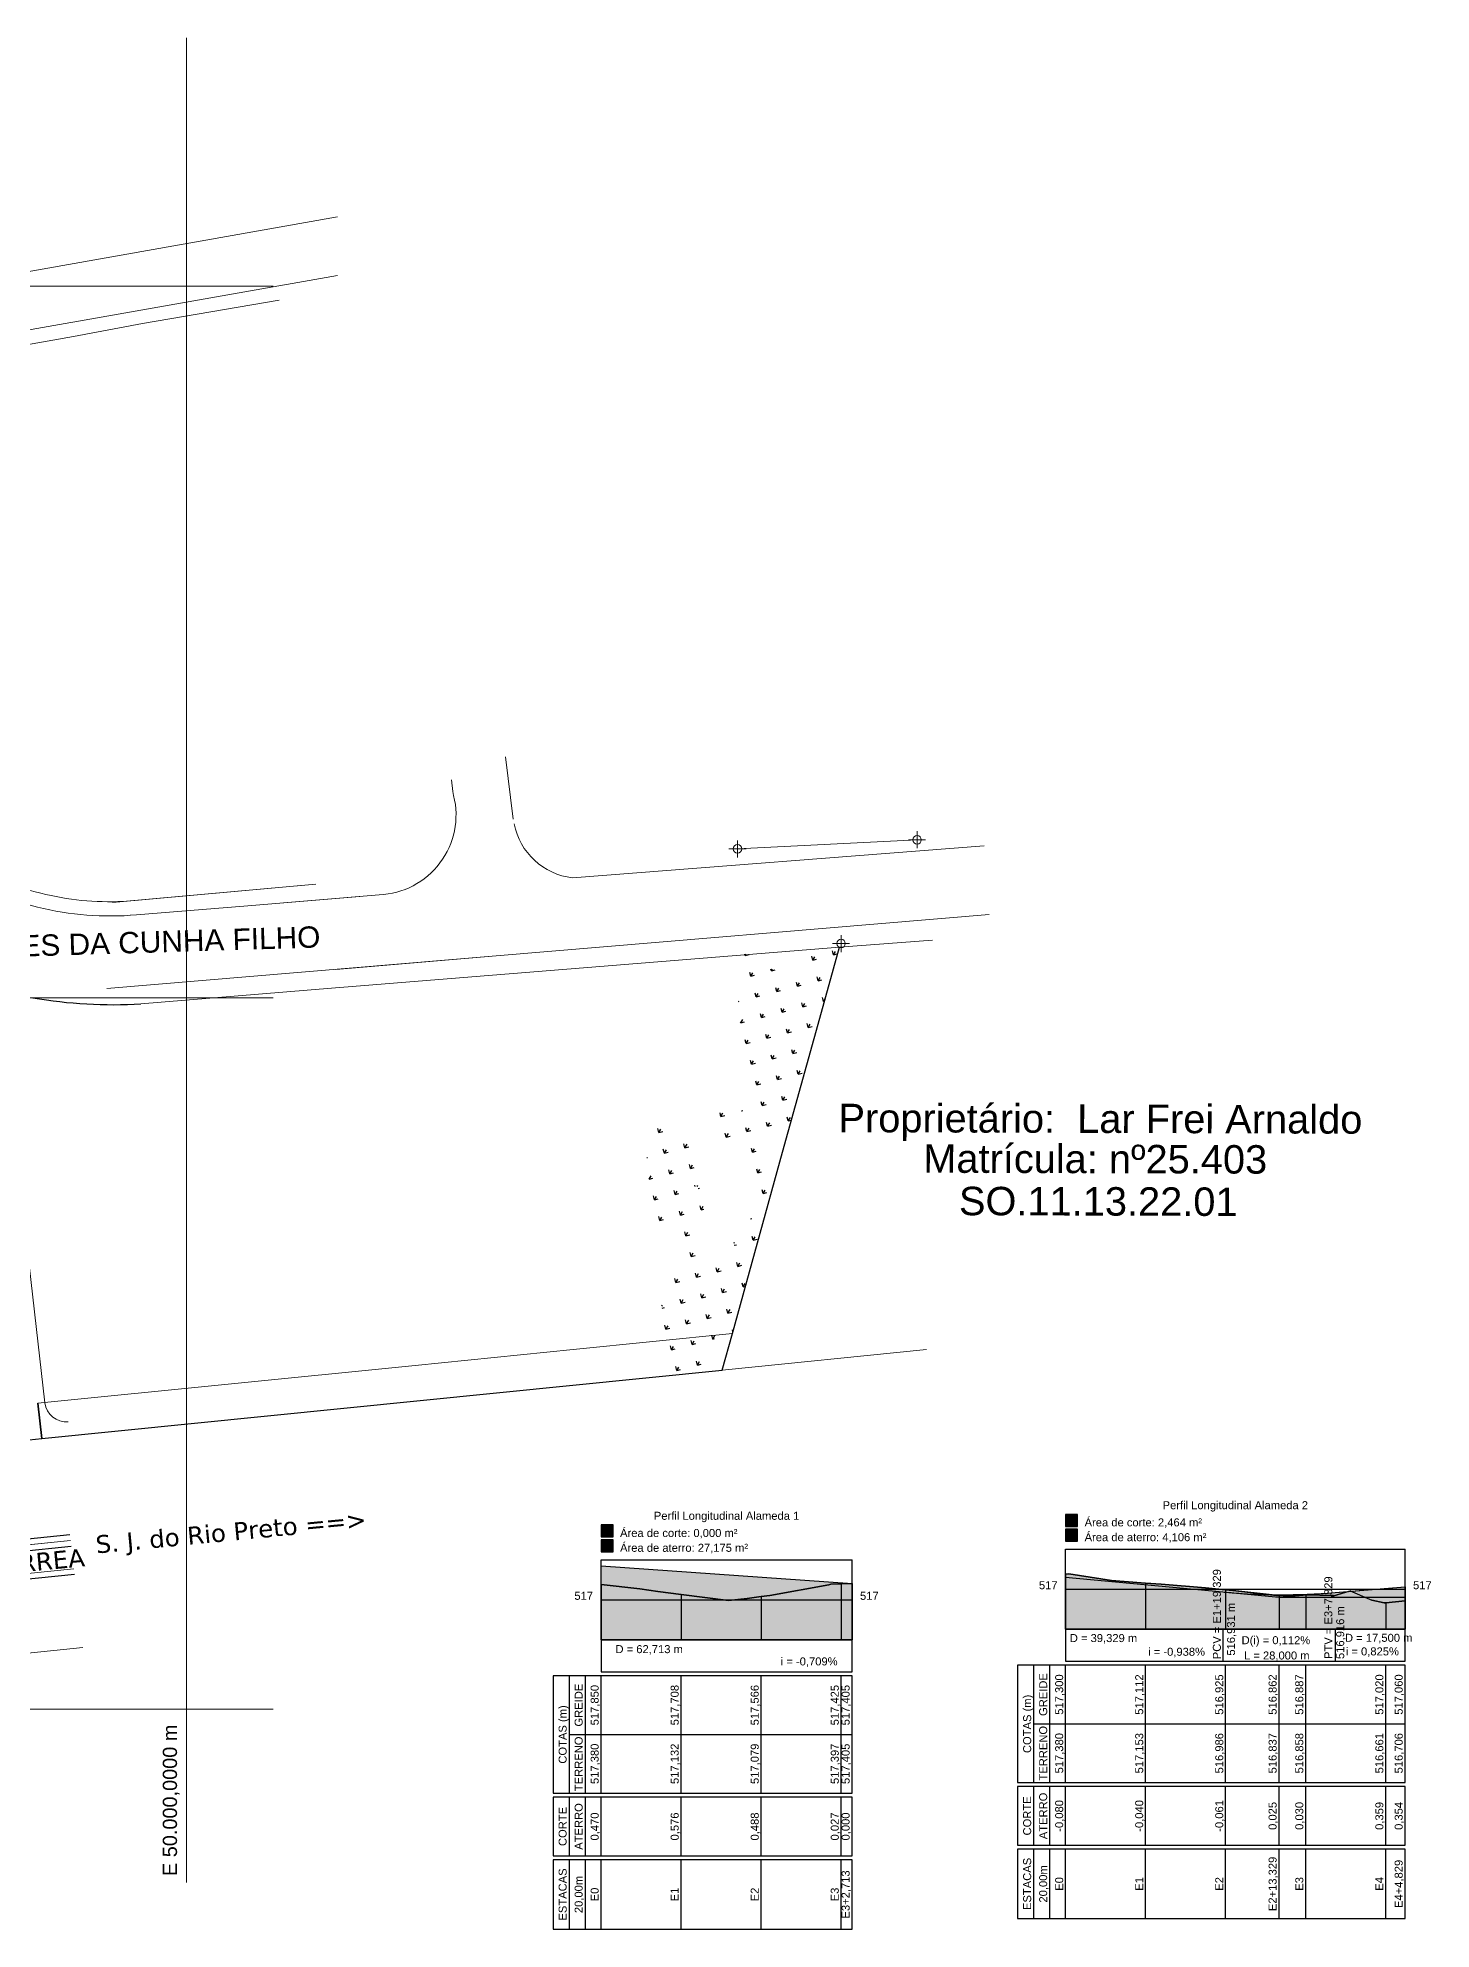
# Model space of a CAD drawing. Header units: metres. Extents: x 49590 to 50175, y 47753 to 48037.
# Drawn here: x 49979.1 to 50174.9, y 47769.1 to 48034.9 of the extents above; entities that cross this region are included whole.
import ezdxf
from ezdxf.enums import TextEntityAlignment as Align
from ezdxf.lldxf.tags import DXFTag

# ---------------------------------------------------------------- set-up
doc = ezdxf.new("R2010")
doc.units = ezdxf.units.M
doc.header["$LTSCALE"] = 3
doc.header["$PDMODE"] = 34
doc.header["$PDSIZE"] = 1.2
doc.layers.get('0').update_dxf_attribs({"lineweight": 0})
for name, color, linetype, lineweight in [('01', 1, 'Continuous', 0), ('ALAMBRADO_LINHA', 6, 'Continuous', 0), ('COTAS E MEDIDAS', 7, 'Continuous', 0), ('DIVISA', 1, 'Continuous', 0), ('DIVISA_LINHA', 1, 'Continuous', 0), ('escrita', 7, 'Continuous', 15), ('GUIA_LINHA', 2, 'Continuous', 0), ('Lote', 7, 'Continuous', 0), ('malha', 252, 'Continuous', 0)]:
    doc.layers.add(name, color=color, linetype=linetype, lineweight=lineweight)
for name, color, linetype in [('04', 4, 'Continuous'), ('desdobro', 6, 'Continuous'), ('EIXO PERFIL2', 1, 'Continuous'), ('EIXO PERFIL3', 1, 'Continuous'), ('FUNDO ATERRO', 7, 'Continuous'), ('FUNDO CORTE', 7, 'Continuous'), ('FUNDO TERRENO', 7, 'Continuous'), ('GRADE_ESTACAS', 8, 'Continuous'), ('GRADE_VERTICAL', 8, 'Continuous'), ('GREIDE_PERFIL', 6, 'Continuous'), ('LEGENDA CORTE ATERRO', 7, 'Continuous'), ('LEGENDA TITULO', 7, 'Continuous'), ('LINHAS CURVA VERTICAL', 253, 'HIDDEN2'), ('MOLDURA_BASE', 7, 'Continuous'), ('MOLDURA_COTA_DIREITA', 7, 'Continuous'), ('MOLDURA_COTA_ESQUERDA', 7, 'Continuous'), ('MOLDURA_DIREITA', 7, 'Continuous'), ('MOLDURA_ESQUERDA', 7, 'Continuous'), ('MOLDURA_TOPO', 7, 'Continuous'), ('PERFIS', 7, 'Continuous'), ('RDP CORTE ATERRO PERFIL2', 7, 'Continuous'), ('RDP CORTE ATERRO PERFIL3', 7, 'Continuous'), ('RDP COTAS GREIDE TERRENO PERFIL2', 7, 'Continuous'), ('RDP COTAS GREIDE TERRENO PERFIL3', 7, 'Continuous'), ('RDP ELEMENTOS DO GREIDE', 7, 'Continuous'), ('RDP ESTACAS', 7, 'Continuous'), ('T-TEXTO', 2, 'Continuous'), ('TEXTO RUA', 2, 'Continuous'), ('vegetação', 86, 'Continuous')]:
    doc.layers.add(name, color=color, linetype=linetype)
doc.styles.get("Standard").update_dxf_attribs({"font": 'arial.ttf'})
doc.styles.add('style1', font='arial.ttf')
doc.styles.add('TEXTO', font='verdana.ttf')
tags = doc.linetypes.add('( HIDDEN )', pattern=[0.375, 0.25, -0.125]).pattern_tags.tags
tags[6:7] = [DXFTag(74, 4), DXFTag(75, 0), DXFTag(340, '0'), DXFTag(46, 0.0), DXFTag(50, 0.0), DXFTag(44, 0.0), DXFTag(45, 0.0)]
tags[4:5] = [DXFTag(74, 4), DXFTag(75, 0), DXFTag(340, '0'), DXFTag(46, 0.0), DXFTag(50, 0.0), DXFTag(44, 0.0), DXFTag(45, 0.0)]
tags = doc.linetypes.add('DASHDOT2', pattern=[0.5, 0.25, -0.125, 0, -0.125]).pattern_tags.tags
tags[10:11] = [DXFTag(74, 4), DXFTag(75, 0), DXFTag(340, '0'), DXFTag(46, 0.0), DXFTag(50, 0.0), DXFTag(44, 0.0), DXFTag(45, 0.0)]
tags[8:9] = [DXFTag(74, 4), DXFTag(75, 0), DXFTag(340, '0'), DXFTag(46, 0.0), DXFTag(50, 0.0), DXFTag(44, 0.0), DXFTag(45, 0.0)]
tags[6:7] = [DXFTag(74, 4), DXFTag(75, 0), DXFTag(340, '0'), DXFTag(46, 0.0), DXFTag(50, 0.0), DXFTag(44, 0.0), DXFTag(45, 0.0)]
tags[4:5] = [DXFTag(74, 4), DXFTag(75, 0), DXFTag(340, '0'), DXFTag(46, 0.0), DXFTag(50, 0.0), DXFTag(44, 0.0), DXFTag(45, 0.0)]
tags = doc.linetypes.add('HIDDEN2', pattern=[0.1875, 0.125, -0.0625]).pattern_tags.tags
tags[6:7] = [DXFTag(74, 4), DXFTag(75, 0), DXFTag(340, '0'), DXFTag(46, 0.0), DXFTag(50, 0.0), DXFTag(44, 0.0), DXFTag(45, 0.0)]
tags[4:5] = [DXFTag(74, 4), DXFTag(75, 0), DXFTag(340, '0'), DXFTag(46, 0.0), DXFTag(50, 0.0), DXFTag(44, 0.0), DXFTag(45, 0.0)]

# ---------------------------------------------------------------- blocks, each defined once
blk = doc.blocks.new('PERFIL_30_7_2019_8_51_3')
at = {"layer": 'FUNDO ATERRO'}
blk.add_hatch(color=5, dxfattribs=at).paths.add_polyline_path([(1.2, 9.083), (7.471, 8.639), (7.2, 8.631), (7.137, 8.629), (6.943, 8.623), (6.891, 8.61), (5.42, 8.342), (5.2, 8.312), (4.851, 8.265), (4.387, 8.216), (3.2, 8.365), (2.619, 8.439), (2.173, 8.505), (1.2, 8.613)])
at = {"layer": 'FUNDO TERRENO'}
blk.add_hatch(color=43, dxfattribs=at).paths.add_polyline_path([(1.2, 8.613), (2.173, 8.505), (2.619, 8.439), (3.2, 8.365), (4.387, 8.216), (4.851, 8.265), (5.2, 8.312), (5.42, 8.342), (6.891, 8.61), (6.943, 8.623), (7.137, 8.629), (7.2, 8.631), (7.471, 8.639), (7.471, 7.233), (1.2, 7.233)])
at = {"layer": 'LEGENDA CORTE ATERRO'}
for color, points in [(1, [(1.2, 9.803), (1.5, 9.803), (1.5, 10.103), (1.2, 10.103)]), (5, [(1.2, 9.433), (1.5, 9.433), (1.5, 9.733), (1.2, 9.733)])]:
    blk.add_hatch(color=color, dxfattribs=at).paths.add_polyline_path(points)
at = {"layer": 'EIXO PERFIL3'}
blk.add_lwpolyline([(1.2, 8.613), (2.173, 8.505), (2.619, 8.439), (3.2, 8.365), (4.387, 8.216), (4.851, 8.265), (5.2, 8.312), (5.42, 8.342), (6.891, 8.61), (6.943, 8.623), (7.137, 8.629), (7.2, 8.631), (7.471, 8.639)], dxfattribs=at)
at = {"layer": 'FUNDO ATERRO'}
for points in [[(1.2, 9.083), (7.471, 8.639), (7.2, 8.631), (7.137, 8.629), (6.943, 8.623), (6.891, 8.61), (5.42, 8.342), (5.2, 8.312), (4.851, 8.265), (4.387, 8.216), (3.2, 8.365), (2.619, 8.439), (2.173, 8.505), (1.2, 8.613)], [(7.471, 8.639), (7.471, 8.639)]]:
    blk.add_lwpolyline(points, dxfattribs=at)
at = {"layer": 'FUNDO TERRENO'}
blk.add_lwpolyline([(1.2, 8.613), (2.173, 8.505), (2.619, 8.439), (3.2, 8.365), (4.387, 8.216), (4.851, 8.265), (5.2, 8.312), (5.42, 8.342), (6.891, 8.61), (6.943, 8.623), (7.137, 8.629), (7.2, 8.631), (7.471, 8.639), (7.471, 7.233), (1.2, 7.233)], dxfattribs=at)
at = {"layer": 'GRADE_ESTACAS', "linetype": 'HIDDEN2'}
for p, q in [((1.2, 8.613), (1.2, 7.233)), ((7.2, 8.631), (7.2, 7.233)), ((7.471, 8.639), (7.471, 7.233)), ((3.2, 8.365), (3.2, 7.233)), ((5.2, 8.312), (5.2, 7.233))]:
    blk.add_line(p, q, dxfattribs=at)
at = {"layer": 'GRADE_VERTICAL', "linetype": 'HIDDEN2'}
blk.add_line((1.2, 8.233), (7.471, 8.233), dxfattribs=at)
at = {"layer": 'GREIDE_PERFIL'}
blk.add_lwpolyline([(1.2, 9.083), (7.471, 8.639)], dxfattribs=at)
at = {"layer": 'LEGENDA CORTE ATERRO', "color": 7}
for points in [[(1.2, 9.803), (1.5, 9.803), (1.5, 10.103), (1.2, 10.103), (1.2, 9.803)], [(1.2, 9.433), (1.5, 9.433), (1.5, 9.733), (1.2, 9.733), (1.2, 9.433)]]:
    blk.add_lwpolyline(points, dxfattribs=at)
at = {"layer": 'MOLDURA_BASE'}
blk.add_line((1.2, 7.233), (7.471, 7.233), dxfattribs=at)
at = {"layer": 'MOLDURA_DIREITA'}
blk.add_line((7.471, 7.233), (7.471, 9.233), dxfattribs=at)
at = {"layer": 'MOLDURA_ESQUERDA'}
blk.add_line((1.2, 7.233), (1.2, 9.233), dxfattribs=at)
at = {"layer": 'MOLDURA_TOPO'}
blk.add_line((1.2, 9.233), (7.471, 9.233), dxfattribs=at)
at = {"layer": 'RDP CORTE ATERRO PERFIL3'}
for p, q in [((0.4, 3.3), (0.4, 1.833)), ((0.8, 3.3), (0.8, 1.833))]:
    blk.add_line(p, q, dxfattribs=at)
at = {"layer": 'RDP CORTE ATERRO PERFIL3', "color": 5}
for p, q in [((1.2, 1.833), (1.2, 3.3)), ((3.2, 1.833), (3.2, 3.3)), ((5.2, 1.833), (5.2, 3.3)), ((7.2, 1.833), (7.2, 3.3)), ((7.471, 1.833), (7.471, 3.3))]:
    blk.add_line(p, q, dxfattribs=at)
at = {"layer": 'RDP CORTE ATERRO PERFIL3'}
blk.add_lwpolyline([(0, 3.3), (0, 1.833), (7.471, 1.833), (7.471, 3.3), (0, 3.3)], dxfattribs=at)
at = {"layer": 'RDP COTAS GREIDE TERRENO PERFIL3'}
for p, q in [((0.4, 6.333), (0.4, 3.4)), ((0.8, 6.333), (0.8, 3.4)), ((1.2, 3.4), (1.2, 6.333)), ((3.2, 3.4), (3.2, 6.333)), ((5.2, 3.4), (5.2, 6.333)), ((7.2, 3.4), (7.2, 6.333)), ((7.471, 3.4), (7.471, 6.333)), ((0.4, 4.867), (7.471, 4.867))]:
    blk.add_line(p, q, dxfattribs=at)
blk.add_lwpolyline([(0, 6.333), (0, 3.4), (7.471, 3.4), (7.471, 6.333), (0, 6.333)], dxfattribs=at)
at = {"layer": 'RDP ELEMENTOS DO GREIDE'}
blk.add_lwpolyline([(1.2, 7.233), (1.2, 6.433), (7.471, 6.433), (7.471, 7.233)], dxfattribs=at)
at = {"layer": 'RDP ESTACAS'}
for p, q in [((0.4, 1.733), (0.4, 0)), ((0.8, 1.733), (0.8, 0)), ((1.2, 0), (1.2, 1.733)), ((3.2, 0), (3.2, 1.733)), ((5.2, 0), (5.2, 1.733)), ((7.2, 0), (7.2, 1.733)), ((7.471, 0), (7.471, 1.733))]:
    blk.add_line(p, q, dxfattribs=at)
blk.add_lwpolyline([(0, 1.733), (0, 0), (7.471, 0), (7.471, 1.733), (0, 1.733)], dxfattribs=at)
at = {"layer": 'LEGENDA CORTE ATERRO'}
for s, p in [('  Área de corte: 0,000 m²', (1.52, 9.803)), ('  Área de aterro: 27,175 m²', (1.52, 9.433))]:
    blk.add_text(s, height=0.2, dxfattribs=at).set_placement(p)
at = {"layer": 'LEGENDA TITULO'}
blk.add_text('Perfil Longitudinal Alameda 1', height=0.2, dxfattribs=at).set_placement((4.336, 10.233), align=Align.CENTER)
at = {"layer": 'MOLDURA_COTA_DIREITA'}
blk.add_text('517', height=0.2, dxfattribs=at).set_placement((7.671, 8.233))
at = {"layer": 'MOLDURA_COTA_ESQUERDA'}
blk.add_text('517', height=0.2, dxfattribs=at).set_placement((1, 8.233), align=Align.RIGHT)
at = {"layer": 'RDP CORTE ATERRO PERFIL3', "color": 1}
blk.add_text('CORTE', height=0.2, rotation=90, dxfattribs=at).set_placement((0.4, 2.567), align=Align.BOTTOM_CENTER)
at = {"layer": 'RDP CORTE ATERRO PERFIL3', "color": 5}
blk.add_text('ATERRO', height=0.2, rotation=90, dxfattribs=at).set_placement((0.8, 2.567), align=Align.BOTTOM_CENTER)
at = {"layer": 'RDP CORTE ATERRO PERFIL3'}
for s, p in [('0,470', (1.2, 2.567)), ('0,576', (3.2, 2.567)), ('0,488', (5.2, 2.567)), ('0,027', (7.2, 2.567)), ('0,000', (7.471, 2.567))]:
    blk.add_text(s, height=0.2, rotation=90, dxfattribs=at).set_placement(p, align=Align.BOTTOM_CENTER)
at = {"layer": 'RDP COTAS GREIDE TERRENO PERFIL3'}
for s, p in [('GREIDE', (0.8, 5.6)), ('517,850', (1.2, 5.6)), ('517,708', (3.2, 5.6)), ('517,566', (5.2, 5.6)), ('517,425', (7.2, 5.6)), ('517,405', (7.471, 5.6)), ('COTAS (m)', (0.4, 4.867)), ('TERRENO', (0.8, 4.133)), ('517,380', (1.2, 4.133)), ('517,132', (3.2, 4.133)), ('517,079', (5.2, 4.133)), ('517,397', (7.2, 4.133)), ('517,405', (7.471, 4.133))]:
    blk.add_text(s, height=0.2, rotation=90, dxfattribs=at).set_placement(p, align=Align.BOTTOM_CENTER)
at = {"layer": 'RDP ELEMENTOS DO GREIDE'}
blk.add_text('D = 62,713 m', height=0.2, dxfattribs=at).set_placement((1.56, 6.9))
blk.add_text('i = -0,709%', height=0.2, dxfattribs=at).set_placement((7.111, 6.593), align=Align.RIGHT)
at = {"layer": 'RDP ESTACAS'}
for s, p in [('ESTACAS', (0.4, 0.867)), ('E3+2,713', (7.471, 0.867)), ('20,00m', (0.8, 0.867)), ('E0', (1.2, 0.867)), ('E1', (3.2, 0.867)), ('E2', (5.2, 0.867)), ('E3', (7.2, 0.867))]:
    blk.add_text(s, height=0.2, rotation=90, dxfattribs=at).set_placement(p, align=Align.BOTTOM_CENTER)
blk = doc.blocks.new('MALHA')
at = {"layer": 'malha'}
for p, q in [((49700, 47775.64), (49700, 48034.92)), ((49800, 47775.64), (49800, 48034.92)), ((49900, 47775.64), (49900, 48034.92)), ((50000, 47775.64), (50000, 48034.92)), ((49675.03, 48000), (50012.15, 48000)), ((49651.63, 47900), (50012.15, 47900)), ((49676.1, 47800), (50012.15, 47800))]:
    blk.add_line(p, q, dxfattribs=at)
for s, p in [('N 48.000,0000 m', (49676.89, 48000.75)), ('N 47.900,0000 m', (49653.18, 47900.75)), ('N 47.800,0000 m', (49677.06, 47800))]:
    blk.add_text(s, height=2, dxfattribs=at).set_placement(p, align=Align.BOTTOM_LEFT)
for s, p in [('E 49.700,0000 m', (49699.25, 47776.57)), ('E 49.800,0000 m', (49799.25, 47776.57)), ('E 49.900,0000 m', (49899.25, 47776.57)), ('E 50.000,0000 m', (49999.25, 47776.57))]:
    blk.add_text(s, height=2, rotation=90, dxfattribs=at).set_placement(p, align=Align.BOTTOM_LEFT)

msp = doc.modelspace()

# ---------------------------------------------------------------- hatches: boundary and pattern name
at = {"layer": 'FUNDO ATERRO'}
h = msp.add_hatch(color=5, dxfattribs=at)
edge = h.paths.add_edge_path()
edge.add_arc((50153.989, 47905.748), 89.645, 268.80384, 269.67488)
edge.add_arc((50153.977, 47905.647), 89.544, 269.68166, 274.72395)
edge.add_line((50161.352, 47816.407), (50163.224, 47816.562))
edge.add_line((50163.224, 47816.562), (50161.195, 47815.936))
edge.add_line((50161.195, 47815.936), (50161.118, 47815.975))
edge.add_line((50161.118, 47815.975), (50157.231, 47816.082))
edge.add_line((50157.231, 47816.082), (50156.588, 47816.1))
edge.add_line((50156.588, 47816.1), (50153.542, 47815.959))
edge.add_line((50153.542, 47815.959), (50153.48, 47815.966))
edge.add_line((50153.48, 47815.966), (50152.117, 47816.123))
msp.add_hatch(color=5, dxfattribs=at).paths.add_polyline_path([(50163.589, 47816.592), (50171.192, 47817.219), (50171.192, 47815.23), (50168.477, 47814.977), (50168.265, 47814.957), (50166.502, 47815.321)])
at = {"layer": 'FUNDO CORTE'}
h = msp.add_hatch(color=1, dxfattribs=at)
edge = h.paths.add_edge_path()
edge.add_line((50123.494, 47818.569), (50145.608, 47816.496))
edge.add_arc((50154.05, 47906.53), 90.429, 264.64367, 264.88389)
edge.add_arc((50153.989, 47905.748), 89.645, 264.8781, 268.80383)
edge.add_line((50152.117, 47816.123), (50146.982, 47816.712))
edge.add_line((50146.982, 47816.712), (50145.986, 47816.804))
edge.add_line((50145.986, 47816.804), (50143.143, 47817.067))
edge.add_line((50143.143, 47817.067), (50136.947, 47817.572))
edge.add_line((50136.947, 47817.572), (50134.74, 47817.742))
edge.add_line((50134.74, 47817.742), (50129.96, 47818.108))
edge.add_line((50129.96, 47818.108), (50123.933, 47819.034))
edge.add_line((50123.933, 47819.034), (50123.494, 47819.018))
edge.add_line((50123.494, 47819.018), (50123.494, 47818.569))
msp.add_hatch(color=1, dxfattribs=at).paths.add_polyline_path([(50163.224, 47816.562), (50163.589, 47816.592), (50163.478, 47816.64)])
at = {"layer": 'FUNDO TERRENO'}
msp.add_hatch(color=43, dxfattribs=at).paths.add_polyline_path([(50123.494, 47819.018), (50123.933, 47819.034), (50129.96, 47818.108), (50134.74, 47817.742), (50136.947, 47817.572), (50143.143, 47817.067), (50145.986, 47816.804), (50146.982, 47816.712), (50153.48, 47815.966), (50153.542, 47815.959), (50156.588, 47816.1), (50157.231, 47816.082), (50161.118, 47815.975), (50161.195, 47815.936), (50163.478, 47816.64), (50166.502, 47815.321), (50168.265, 47814.957), (50168.477, 47814.977), (50171.192, 47815.23), (50171.192, 47811.259), (50123.494, 47811.259)])
at = {"layer": 'LEGENDA CORTE ATERRO'}
for color, points in [(1, [(50123.494, 47825.71), (50125.181, 47825.71), (50125.181, 47827.397), (50123.494, 47827.397)]), (5, [(50123.494, 47823.629), (50125.181, 47823.629), (50125.181, 47825.316), (50123.494, 47825.316)])]:
    msp.add_hatch(color=color, dxfattribs=at).paths.add_polyline_path(points)
at = {"layer": 'vegetação'}
h = msp.add_hatch(dxfattribs=at)
h.set_pattern_fill('GRASS', color=256, scale=3, angle=-30.42198, style=0, pattern_type=2)
h.set_pattern_definition([(59.5780236, (-367.5725, -80.131), (-0.755094495, 2.90341735), [0.5625, -3.68014069]), (14.5780236, (-367.5725, -80.131), (-0.7550945, 2.90341735), [0.5625, -2.4375]), (104.5780236, (-367.5725, -80.131), (-2.90341735, -0.7550945), [0.5625, -2.4375])])
h.paths.add_polyline_path([(50067.758, 47846.911), (50075.255, 47847.666), (50075.316, 47847.889), (50073.183, 47848.476), (50074.416, 47852.957), (50067.15, 47852.957), (50067.601, 47848.476), (50067.66, 47847.889), (50067.682, 47847.666)])
h.paths.add_polyline_path([(50076.549, 47852.37), (50076.676, 47852.833), (50076.71, 47852.957), (50074.416, 47852.957), (50074.866, 47852.833)])
h.paths.add_polyline_path([(50067.15, 47852.957), (50076.71, 47852.957), (50079.206, 47861.961), (50079.275, 47862.208), (50079.314, 47862.348), (50068.686, 47862.348), (50068.7, 47862.208), (50066.243, 47861.961)])
h.paths.add_polyline_path([(50068.686, 47862.348), (50073.449, 47862.348), (50072.888, 47867.915), (50068.125, 47867.915)])
h.paths.add_polyline_path([(50073.449, 47862.348), (50079.314, 47862.348), (50079.418, 47862.724), (50080.343, 47866.06), (50080.416, 47866.324), (50082.975, 47875.557), (50080.848, 47876.147), (50081.766, 47879.461), (50078.144, 47879.461), (50078.478, 47876.147), (50078.537, 47875.557), (50079.467, 47866.324), (50076.853, 47866.06), (50077.189, 47862.724)])
h.paths.add_polyline_path([(50065.669, 47867.668), (50068.125, 47867.915), (50065.644, 47867.915)])
h.paths.add_polyline_path([(50065.644, 47867.915), (50072.888, 47867.915), (50072.638, 47870.406), (50065.393, 47870.406)])
h.paths.add_polyline_path([(50065.393, 47870.406), (50070.822, 47870.406), (50070.511, 47870.437), (50065.39, 47870.437)])
h.paths.add_polyline_path([(50070.822, 47870.406), (50072.638, 47870.406), (50072.635, 47870.437), (50072.625, 47870.528), (50072.618, 47870.606), (50072.613, 47870.651), (50072.585, 47870.933), (50072.566, 47871.117), (50072.538, 47871.394), (50072.508, 47871.694), (50072.477, 47872.006), (50072.445, 47872.318), (50072.415, 47872.618), (50072.387, 47872.895), (50072.363, 47873.137), (50072.347, 47873.293), (50072.323, 47873.528), (50071.74, 47873.528), (50071.763, 47873.293), (50071.953, 47873.137), (50072.152, 47872.895), (50072.3, 47872.618), (50072.391, 47872.318), (50072.422, 47872.006), (50072.391, 47871.694), (50072.3, 47871.394), (50072.152, 47871.117), (50072.001, 47870.933), (50072.029, 47870.651), (50071.581, 47870.606), (50071.434, 47870.528), (50071.134, 47870.437)])
h.paths.add_polyline_path([(50065.39, 47870.437), (50069.894, 47870.437), (50069.864, 47870.732), (50069.69, 47870.875), (50069.491, 47871.117), (50069.343, 47871.394), (50069.252, 47871.694), (50069.222, 47872.006), (50069.252, 47872.318), (50069.343, 47872.618), (50069.491, 47872.895), (50069.63, 47873.064), (50069.605, 47873.313), (50069.954, 47873.348), (50070.209, 47873.484), (50070.509, 47873.575), (50070.822, 47873.606), (50065.071, 47873.606), (50065.074, 47873.575), (50065.083, 47873.484), (50065.097, 47873.348), (50065.101, 47873.313), (50065.126, 47873.064), (50065.143, 47872.895), (50065.171, 47872.618), (50065.201, 47872.318), (50065.232, 47872.006), (50065.264, 47871.694), (50065.294, 47871.394), (50065.322, 47871.117), (50065.346, 47870.875), (50065.36, 47870.732)])
h.paths.add_polyline_path([(50069.894, 47870.437), (50070.511, 47870.437), (50070.509, 47870.437), (50070.356, 47870.483), (50069.896, 47870.437)])
h.paths.add_polyline_path([(50071.402, 47873.494), (50071.74, 47873.528), (50071.29, 47873.528)])
h.paths.add_polyline_path([(50071.29, 47873.528), (50072.323, 47873.528), (50072.319, 47873.575), (50072.316, 47873.606), (50070.822, 47873.606), (50071.134, 47873.575)])
h.paths.add_polyline_path([(50065.071, 47873.606), (50072.316, 47873.606), (50071.599, 47880.723), (50064.355, 47880.723)])
h.paths.add_polyline_path([(50075.531, 47879.198), (50078.144, 47879.461), (50075.504, 47879.461)])
h.paths.add_polyline_path([(50075.504, 47879.461), (50081.766, 47879.461), (50082.38, 47881.674), (50075.282, 47881.674)])
h.paths.add_polyline_path([(50064.355, 47880.723), (50069.004, 47880.723), (50068.802, 47882.73), (50068.755, 47883.193), (50064.153, 47882.73)])
h.paths.add_polyline_path([(50069.004, 47880.723), (50071.599, 47880.723), (50071.573, 47880.982)])
h.paths.add_polyline_path([(50084.507, 47881.085), (50084.671, 47881.674), (50082.38, 47881.674)])
h.paths.add_polyline_path([(50075.282, 47881.674), (50084.671, 47881.674), (50084.732, 47881.896), (50075.259, 47881.896)])
h.paths.add_polyline_path([(50074.656, 47881.835), (50075.259, 47881.896), (50074.65, 47881.896)])
h.paths.add_polyline_path([(50074.65, 47881.896), (50084.732, 47881.896), (50085.251, 47883.768), (50085.38, 47884.232), (50090.853, 47903.978), (50077.089, 47903.978), (50079.077, 47884.232), (50074.462, 47883.768)])
h.paths.add_polyline_path([(50077.089, 47903.978), (50081.615, 47903.978), (50081.455, 47906.015), (50081.427, 47906.379), (50076.884, 47906.015)])
h.paths.add_polyline_path([(50081.615, 47903.978), (50090.853, 47903.978), (50090.977, 47904.426), (50091.646, 47906.837), (50091.748, 47907.206), (50087.144, 47906.837), (50087.333, 47904.426)])

# ---------------------------------------------------------------- linework, layer by layer
msp.add_line((50103.949, 47850.554), (50075.255, 47847.666))
at = {"color": 1, "linetype": 'DASHDOT2'}
for points in [[(49983.675, 47823.718), (49698.962, 47794.672)], [(49984.136, 47819.755), (49699.308, 47790.777)]]:
    msp.add_lwpolyline(points, dxfattribs=at)
at = {"layer": '01', "color": 1}
for points in [[(49700.311, 47779.495), (49741.999, 47783.704), (49743.004, 47773.754), (49802.7, 47779.781), (49801.696, 47789.73), (49985.423, 47808.676)], [(49700.314, 47779.463), (49742.005, 47783.675), (49743.01, 47773.726), (49802.706, 47779.758), (49801.701, 47789.707), (49985.424, 47808.668)]]:
    msp.add_lwpolyline(points, dxfattribs=at)
at = {"layer": '04', "color": 25, "ltscale": 10}
for points in [[(49698.889, 47795.5), (49858.826, 47811.788), (49954.463, 47821.581), (49983.579, 47824.547)], [(49699.037, 47793.83), (49858.93, 47810.135), (49954.698, 47819.948), (49983.769, 47822.91)], [(49984.23, 47818.946), (49699.383, 47789.936)]]:
    msp.add_lwpolyline(points, dxfattribs=at)
at = {"layer": 'ALAMBRADO_LINHA'}
msp.add_lwpolyline([(50104.785, 47908.083), (50091.728, 47907.134)], dxfattribs=at)
at = {"layer": 'desdobro', "color": 6}
for p, q in [((50088.958, 47897.142), (50091.728, 47907.134)), ((50083.731, 47878.284), (50088.958, 47897.142)), ((50076.676, 47852.833), (50083.731, 47878.284)), ((50075.255, 47847.666), (50076.676, 47852.833)), ((49979.665, 47838.043), (50075.255, 47847.666)), ((49979.1, 47843.01), (49979.665, 47838.043)), ((49979.665, 47838.043), (49979.111, 47843.012)), ((49929.984, 47833.042), (49979.665, 47838.043))]:
    msp.add_line(p, q, dxfattribs=at)
msp.add_arc((49989.593, 47963.108), 64.075, 259.94973, 273.56376, dxfattribs=at)
at = {"layer": 'DIVISA'}
for p in [(50102.626, 47922.217, 517.499), (50077.397, 47920.932, 517.128), (50091.945, 47907.62, 517.676)]:
    msp.add_point(p, dxfattribs=at)
at = {"layer": 'DIVISA_LINHA'}
for points in [[(50012.998, 47998.046), (50003.41, 47996.418), (49993.784, 47994.76), (49984.105, 47992.944), (49971.946, 47990.798), (49961.962, 47989.079), (49952.051, 47987.3)], [(50077.397, 47920.932), (50102.626, 47922.217)], [(50077.397, 47920.932), (50102.626, 47922.217)], [(49989.565, 47913.407), (50018.153, 47915.973)], [(49989.565, 47913.407), (50018.153, 47915.973)], [(49991.04, 47913.539), (50018.153, 47915.973)], [(49983.675, 47823.718), (49698.988, 47794.388)]]:
    msp.add_lwpolyline(points, dxfattribs=at)
msp.add_lwpolyline([(49957.586, 47926.872, 0.0742285), (49964.729, 47921.098, 0.0849882), (49979.533, 47914.685, 0.0719135), (49991.04, 47913.539, 0.0719135)], format="xyb", dxfattribs=at)
at = {"layer": 'EIXO PERFIL2'}
msp.add_lwpolyline([(50123.494, 47819.018), (50123.933, 47819.034), (50129.96, 47818.108), (50134.74, 47817.742), (50136.947, 47817.572), (50143.143, 47817.067), (50145.986, 47816.804), (50146.982, 47816.712), (50153.48, 47815.966), (50153.542, 47815.959), (50156.588, 47816.1), (50157.231, 47816.082), (50161.118, 47815.975), (50161.195, 47815.936), (50163.478, 47816.64), (50166.502, 47815.321), (50168.265, 47814.957), (50168.477, 47814.977), (50171.192, 47815.23)], dxfattribs=at)
at = {"layer": 'FUNDO ATERRO'}
msp.add_lwpolyline([(50152.117, 47816.123, 0.0038007), (50153.48, 47816.105, 0.0220047), (50161.352, 47816.407), (50163.224, 47816.562), (50161.195, 47815.936), (50161.118, 47815.975), (50157.231, 47816.082), (50156.588, 47816.1), (50153.542, 47815.959), (50153.48, 47815.966)], format="xyb", dxfattribs=at)
msp.add_lwpolyline([(50163.589, 47816.592), (50171.192, 47817.219), (50171.192, 47815.23), (50168.477, 47814.977), (50168.265, 47814.957), (50166.502, 47815.321)], dxfattribs=at)
at = {"layer": 'FUNDO CORTE'}
msp.add_lwpolyline([(50123.494, 47818.569), (50145.608, 47816.496, 0.0010482), (50145.986, 47816.461, 0.0171309), (50152.117, 47816.123), (50146.982, 47816.712), (50145.986, 47816.804), (50143.143, 47817.067), (50136.947, 47817.572), (50134.74, 47817.742), (50129.96, 47818.108), (50123.933, 47819.034), (50123.494, 47819.018)], format="xyb", dxfattribs=at)
msp.add_lwpolyline([(50163.224, 47816.562), (50163.589, 47816.592), (50163.478, 47816.64)], dxfattribs=at)
at = {"layer": 'FUNDO TERRENO'}
msp.add_lwpolyline([(50123.494, 47819.018), (50123.933, 47819.034), (50129.96, 47818.108), (50134.74, 47817.742), (50136.947, 47817.572), (50143.143, 47817.067), (50145.986, 47816.804), (50146.982, 47816.712), (50153.48, 47815.966), (50153.542, 47815.959), (50156.588, 47816.1), (50157.231, 47816.082), (50161.118, 47815.975), (50161.195, 47815.936), (50163.478, 47816.64), (50166.502, 47815.321), (50168.265, 47814.957), (50168.477, 47814.977), (50171.192, 47815.23), (50171.192, 47811.259), (50123.494, 47811.259)], dxfattribs=at)
at = {"layer": 'GRADE_ESTACAS', "linetype": 'HIDDEN2'}
for p, q in [((50123.494, 47819.018), (50123.494, 47811.259)), ((50134.74, 47817.742), (50134.74, 47811.259)), ((50145.986, 47816.804), (50145.986, 47811.259)), ((50153.48, 47815.966), (50153.48, 47811.259)), ((50157.231, 47816.082), (50157.231, 47811.259)), ((50168.477, 47814.977), (50168.477, 47811.259)), ((50171.192, 47815.23), (50171.192, 47811.259))]:
    msp.add_line(p, q, dxfattribs=at)
at = {"layer": 'GRADE_VERTICAL', "linetype": 'HIDDEN2'}
msp.add_line((50123.494, 47816.882), (50171.192, 47816.882), dxfattribs=at)
at = {"layer": 'GREIDE_PERFIL'}
msp.add_lwpolyline([(50123.494, 47818.569), (50145.608, 47816.496, 0.0010482), (50145.986, 47816.461, 0.020933), (50153.48, 47816.105, 0.0220047), (50161.352, 47816.407), (50171.192, 47817.219)], format="xyb", dxfattribs=at)
at = {"layer": 'GUIA_LINHA', "color": 2}
for p, q in [((50112.767, 47911.688), (50043.483, 47905.877)), ((50043.484, 47905.877), (49988.788, 47901.299)), ((49980.099, 47843.073), (49974.284, 47894.242))]:
    msp.add_line(p, q, dxfattribs=at)
at = {"layer": 'GUIA_LINHA'}
for points in [[(50021.176, 48009.747), (49946.361, 47996.519)], [(50021.194, 48001.528), (49946.506, 47988.339)], [(50045.894, 47925.097), (50044.798, 47933.89)], [(50045.894, 47925.097), (50044.798, 47933.89)], [(50037.205, 47930.632), (50037.384, 47929.02), (50037.519, 47928.419)], [(50037.205, 47930.632), (50037.384, 47929.02), (50037.519, 47928.419)], [(50112.059, 47921.349), (50054.239, 47916.868)], [(50024.355, 47914.248), (50008.619, 47912.912), (49992.967, 47911.663)], [(50024.355, 47914.248), (50008.619, 47912.912), (49992.967, 47911.663)], [(50020.961, 47903.992), (50043.482, 47905.877), (50050.197, 47906.449)], [(50020.961, 47903.992), (50043.482, 47905.877), (50050.197, 47906.449)]]:
    msp.add_lwpolyline(points, dxfattribs=at)
msp.add_lwpolyline([(49961.325, 47944.849), (49956.188, 47943.841, 0.2114375), (49951.855, 47940.964, 0.2081988), (49952.086, 47931.994, 0.0294839), (49954.381, 47927.567, 0.0942747), (49963.674, 47919.398, 0.0847356), (49979.056, 47912.742, 0.0828212), (49992.967, 47911.663), (50008.619, 47912.912), (50027.039, 47914.476, 0.4762432), (50037.519, 47928.419)], format="xyb", dxfattribs=at)
for centre, radius, start, end in [((50055.313, 47926.278), 9.471, 190.98838, 263.48743), ((49989.249, 47953.906), 42.407, 256.09258, 275.03058), ((49989.249, 47953.906), 42.407, 256.09258, 275.03058)]:
    msp.add_arc(centre, radius, start, end, dxfattribs=at)
at = {"layer": 'GUIA_LINHA', "color": 2}
msp.add_arc((49983.08, 47843.412), 3, 186.48342, 275.7484, dxfattribs=at)
at = {"layer": 'LEGENDA CORTE ATERRO', "color": 7}
for points in [[(50123.494, 47825.71), (50125.181, 47825.71), (50125.181, 47827.397), (50123.494, 47827.397), (50123.494, 47825.71)], [(50123.494, 47823.629), (50125.181, 47823.629), (50125.181, 47825.316), (50123.494, 47825.316), (50123.494, 47823.629)]]:
    msp.add_lwpolyline(points, dxfattribs=at)
at = {"layer": 'LINHAS CURVA VERTICAL'}
for p, q in [((50145.608, 47816.496), (50153.48, 47815.758)), ((50153.48, 47815.758), (50161.352, 47816.407)), ((50153.48, 47815.758), (50171.192, 47815.78))]:
    msp.add_line(p, q, dxfattribs=at)
at = {"layer": 'Lote'}
for p, q in [((50020.341, 47901.366), (50091.728, 47907.134)), ((49993.576, 47899.157), (50020.341, 47901.366)), ((50075.255, 47847.666), (50076.676, 47852.833))]:
    msp.add_line(p, q, dxfattribs=at)
at = {"layer": 'Lote', "color": 6, "linetype": '( HIDDEN )', "ltscale": 2}
for p, q in [((50054.289, 47850.579), (50076.676, 47852.833)), ((49979.1, 47843.01), (50032.092, 47848.345)), ((50032.092, 47848.345), (50054.289, 47850.579))]:
    msp.add_line(p, q, dxfattribs=at)
at = {"layer": 'MOLDURA_BASE'}
msp.add_line((50123.494, 47811.259), (50171.192, 47811.259), dxfattribs=at)
at = {"layer": 'MOLDURA_DIREITA'}
msp.add_line((50171.192, 47811.259), (50171.192, 47822.505), dxfattribs=at)
at = {"layer": 'MOLDURA_ESQUERDA'}
msp.add_line((50123.494, 47811.259), (50123.494, 47822.505), dxfattribs=at)
at = {"layer": 'MOLDURA_TOPO'}
msp.add_line((50123.494, 47822.505), (50171.192, 47822.505), dxfattribs=at)
at = {"layer": 'RDP CORTE ATERRO PERFIL2'}
for p, q in [((50118.996, 47789.143), (50118.996, 47780.896)), ((50121.245, 47789.143), (50121.245, 47780.896))]:
    msp.add_line(p, q, dxfattribs=at)
at = {"layer": 'RDP CORTE ATERRO PERFIL2', "color": 1}
for p, q in [((50123.494, 47780.896), (50123.494, 47789.143)), ((50134.74, 47780.896), (50134.74, 47789.143)), ((50145.986, 47780.896), (50145.986, 47789.143))]:
    msp.add_line(p, q, dxfattribs=at)
at = {"layer": 'RDP CORTE ATERRO PERFIL2', "color": 5}
for p, q in [((50153.48, 47780.896), (50153.48, 47789.143)), ((50157.231, 47780.896), (50157.231, 47789.143)), ((50168.477, 47780.896), (50168.477, 47789.143)), ((50171.192, 47780.896), (50171.192, 47789.143))]:
    msp.add_line(p, q, dxfattribs=at)
at = {"layer": 'RDP CORTE ATERRO PERFIL2'}
msp.add_lwpolyline([(50116.747, 47789.143), (50116.747, 47780.896), (50171.192, 47780.896), (50171.192, 47789.143), (50116.747, 47789.143)], dxfattribs=at)
at = {"layer": 'RDP COTAS GREIDE TERRENO PERFIL2'}
for p, q in [((50118.996, 47806.199), (50118.996, 47789.705)), ((50121.245, 47806.199), (50121.245, 47789.705)), ((50123.494, 47789.705), (50123.494, 47806.199)), ((50134.74, 47789.705), (50134.74, 47806.199)), ((50145.986, 47789.705), (50145.986, 47806.199)), ((50153.48, 47789.705), (50153.48, 47806.199)), ((50157.231, 47789.705), (50157.231, 47806.199)), ((50168.477, 47789.705), (50168.477, 47806.199)), ((50171.192, 47789.705), (50171.192, 47806.199)), ((50118.996, 47797.952), (50171.192, 47797.952))]:
    msp.add_line(p, q, dxfattribs=at)
msp.add_lwpolyline([(50116.747, 47806.199), (50116.747, 47789.705), (50171.192, 47789.705), (50171.192, 47806.199), (50116.747, 47806.199)], dxfattribs=at)
at = {"layer": 'RDP ELEMENTOS DO GREIDE'}
for p, q in [((50145.608, 47811.259), (50145.608, 47811.259)), ((50145.608, 47811.259), (50145.608, 47806.761)), ((50161.352, 47811.259), (50161.352, 47811.259)), ((50161.352, 47811.259), (50161.352, 47806.761))]:
    msp.add_line(p, q, dxfattribs=at)
msp.add_lwpolyline([(50123.494, 47811.259), (50123.494, 47806.761), (50171.192, 47806.761), (50171.192, 47811.259)], dxfattribs=at)
at = {"layer": 'RDP ESTACAS'}
for p, q in [((50118.996, 47780.334), (50118.996, 47770.588)), ((50121.245, 47780.334), (50121.245, 47770.588)), ((50123.494, 47770.588), (50123.494, 47780.334)), ((50134.74, 47770.588), (50134.74, 47780.334)), ((50145.986, 47770.588), (50145.986, 47780.334)), ((50153.48, 47770.588), (50153.48, 47780.334)), ((50157.231, 47770.588), (50157.231, 47780.334)), ((50168.477, 47770.588), (50168.477, 47780.334)), ((50171.192, 47770.588), (50171.192, 47780.334))]:
    msp.add_line(p, q, dxfattribs=at)
msp.add_lwpolyline([(50116.747, 47780.334), (50116.747, 47770.588), (50171.192, 47770.588), (50171.192, 47780.334), (50116.747, 47780.334)], dxfattribs=at)

# ---------------------------------------------------------------- block references
at = {"layer": 'PERFIS', "lineweight": 0, "xscale": 5.622792840380334, "yscale": 5.622792840380334, "zscale": 5.622792840380334}
msp.add_blockref('PERFIL_30_7_2019_8_51_3', (50051.48, 47769.1), dxfattribs=at)
at = {"layer": 'T-TEXTO', "color": 7}
msp.add_blockref('MALHA', (0, 0), dxfattribs=at)

# ---------------------------------------------------------------- texts
at = {"layer": 'COTAS E MEDIDAS', "color": 3}
msp.add_text('Proprietário:  Lar Frei Arnaldo', height=4, rotation=359.83529, dxfattribs=at).set_placement((50128.382, 47881.007), align=Align.CENTER)
at = {"layer": 'COTAS E MEDIDAS', "color": 2}
for s, p in [('Matrícula: nº25.403', (50127.655, 47875.352)), ('SO.11.13.22.01', (50128.081, 47869.391))]:
    msp.add_text(s, height=4, rotation=359.83529, dxfattribs=at).set_placement(p, align=Align.CENTER)
at = {"layer": 'escrita', "style": 'TEXTO'}
for s, p in [('S. J. do Rio Preto ==>', (49987.344, 47821.903, 505.746)), ('VIA FÉRREA', (49965.668, 47818.209, 505.746))]:
    msp.add_text(s, height=2.5, rotation=5.39507, dxfattribs=at).set_placement(p)
at = {"layer": 'LEGENDA CORTE ATERRO'}
for s, p in [('  Área de corte: 2,464 m²', (50125.294, 47825.71)), ('  Área de aterro: 4,106 m²', (50125.294, 47823.629))]:
    msp.add_text(s, height=1.12456, dxfattribs=at).set_placement(p)
at = {"layer": 'LEGENDA TITULO'}
msp.add_text('Perfil Longitudinal Alameda 2', height=1.12456, dxfattribs=at).set_placement((50147.343, 47828.128), align=Align.CENTER)
at = {"layer": 'MOLDURA_COTA_DIREITA'}
msp.add_text('517', height=1.1246, dxfattribs=at).set_placement((50172.316, 47816.882))
at = {"layer": 'MOLDURA_COTA_ESQUERDA'}
msp.add_text('517', height=1.1246, dxfattribs=at).set_placement((50122.37, 47816.882), align=Align.RIGHT)
at = {"layer": 'RDP CORTE ATERRO PERFIL2', "color": 1}
msp.add_text('CORTE', height=1.1246, rotation=90, dxfattribs=at).set_placement((50118.996, 47785.02), align=Align.BOTTOM_CENTER)
at = {"layer": 'RDP CORTE ATERRO PERFIL2', "color": 5}
msp.add_text('ATERRO', height=1.1246, rotation=90, dxfattribs=at).set_placement((50121.245, 47785.02), align=Align.BOTTOM_CENTER)
at = {"layer": 'RDP CORTE ATERRO PERFIL2'}
for s, p in [('-0,080', (50123.494, 47785.02)), ('-0,040', (50134.74, 47785.02)), ('-0,061', (50145.986, 47785.02)), ('0,025', (50153.48, 47785.02)), ('0,030', (50157.231, 47785.02)), ('0,359', (50168.477, 47785.02)), ('0,354', (50171.192, 47785.02))]:
    msp.add_text(s, height=1.1246, rotation=90, dxfattribs=at).set_placement(p, align=Align.BOTTOM_CENTER)
at = {"layer": 'RDP COTAS GREIDE TERRENO PERFIL2'}
for s, p in [('GREIDE', (50121.245, 47802.075)), ('517,300', (50123.494, 47802.075)), ('517,112', (50134.74, 47802.075)), ('516,925', (50145.986, 47802.075)), ('516,862', (50153.48, 47802.075)), ('516,887', (50157.231, 47802.075)), ('517,020', (50168.477, 47802.075)), ('517,060', (50171.192, 47802.075)), ('COTAS (m)', (50118.996, 47797.952)), ('TERRENO', (50121.245, 47793.829)), ('517,380', (50123.494, 47793.829)), ('517,153', (50134.74, 47793.829)), ('516,986', (50145.986, 47793.829)), ('516,837', (50153.48, 47793.829)), ('516,858', (50157.231, 47793.829)), ('516,661', (50168.477, 47793.829)), ('516,706', (50171.192, 47793.829))]:
    msp.add_text(s, height=1.1246, rotation=90, dxfattribs=at).set_placement(p, align=Align.BOTTOM_CENTER)
at = {"layer": 'RDP ELEMENTOS DO GREIDE'}
for s, height, p in [('PCV = E1+19,329', 1.12456, (50145.647, 47813.37)), ('PTV = E3+7,329', 1.12456, (50161.31, 47812.88)), ('516,931 m', 1.1246, (50147.632, 47811.259)), ('516,916 m', 1.1246, (50162.981, 47810.782))]:
    msp.add_text(s, height=height, rotation=90, dxfattribs=at).set_placement(p, align=Align.BOTTOM_CENTER)
for s, p in [('D = 39,329 m', (50124.084, 47809.452)), ('D = 17,500 m', (50162.753, 47809.489)), ('L = 28,000 m', (50148.561, 47807.003))]:
    msp.add_text(s, height=1.12456, dxfattribs=at).set_placement(p)
for s, height, p in [('i = -0,938%', 1.12456, (50143.083, 47807.527)), ('D(i) = 0,112%', 1.12456, (50157.869, 47809.152)), ('i = 0,825%', 1.1246, (50170.331, 47807.578))]:
    msp.add_text(s, height=height, dxfattribs=at).set_placement(p, align=Align.RIGHT)
at = {"layer": 'RDP ESTACAS'}
for s, p in [('ESTACAS', (50118.996, 47775.461)), ('E2+13,329', (50153.48, 47775.461)), ('20,00m', (50121.245, 47775.461)), ('E0', (50123.494, 47775.461)), ('E3', (50157.231, 47775.461)), ('E4', (50168.477, 47775.461)), ('E4+4,829', (50171.192, 47775.461)), ('E1', (50134.74, 47775.461)), ('E2', (50145.986, 47775.461))]:
    msp.add_text(s, height=1.1246, rotation=90, dxfattribs=at).set_placement(p, align=Align.BOTTOM_CENTER)
at = {"layer": 'TEXTO RUA', "color": 7, "linetype": 'ByBlock', "style": 'style1'}
msp.add_text('PAES DA CUNHA FILHO', height=3, rotation=1.76765, dxfattribs=at).set_placement((49971.121, 47905.613))

doc.saveas('drawing.dxf')
